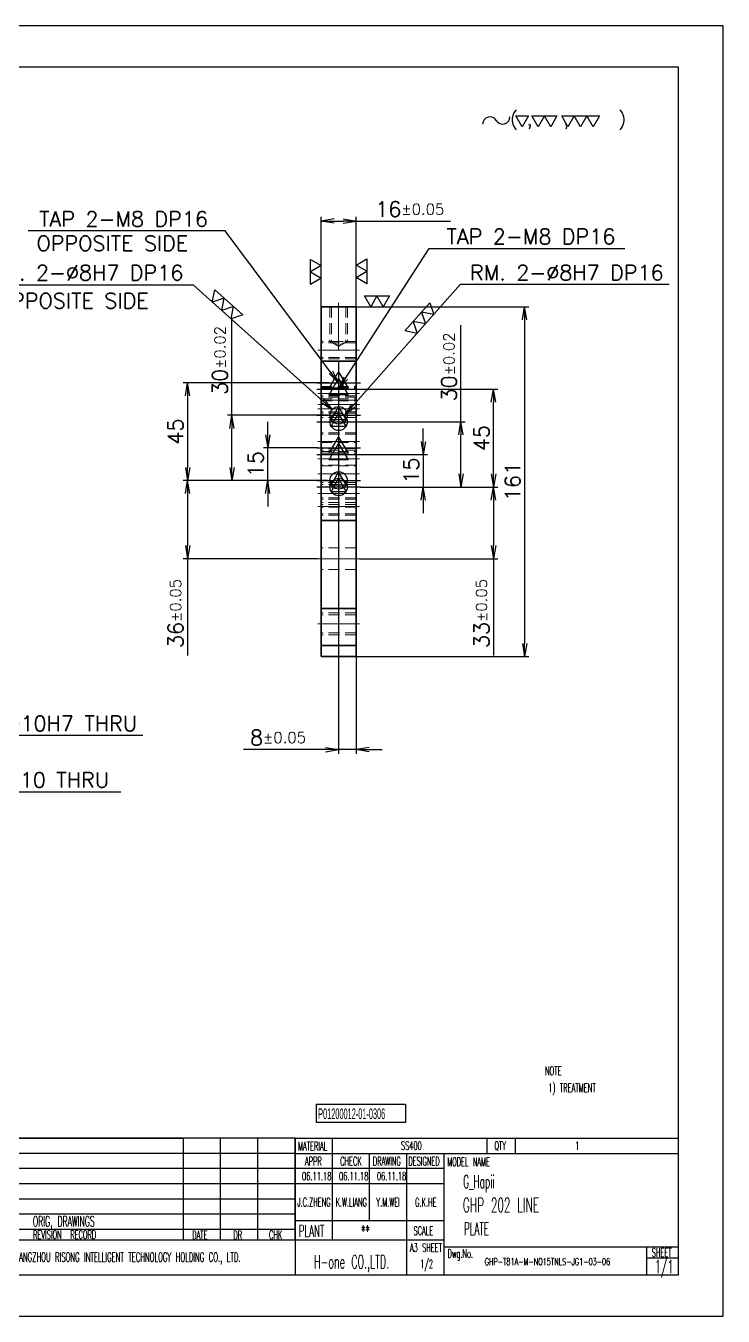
# Model space of a CAD drawing. Header units: millimetres. Extents: x 7914 to 16415, y -883 to 305.
# Drawn here: x 11861 to 12182, y -882 to -288 of the extents above; entities that cross this region are included whole.
import ezdxf
from ezdxf.enums import TextEntityAlignment as Align

# ---------------------------------------------------------------- set-up
doc = ezdxf.new("R2010")
doc.units = ezdxf.units.MM
doc.linetypes.add('CENTER-HOKUTO', pattern=[23, 20, -1, 1, -1])
doc.linetypes.add('HIDDEN-HOKUTO', pattern=[3.8, 2.5, -1.3])
doc.layers.add('AM_7', color=2, linetype='CENTER-HOKUTO', lineweight=30)
doc.layers.add('AM_HID', color=1, linetype='HIDDEN-HOKUTO', lineweight=25)
doc.layers.add('title_frame', color=7, linetype='Continuous')
doc.layers.add('word_dim', color=253, linetype='Continuous')
doc.styles.add('MX_NOTE_STANDARD', font='txt.shx', dxfattribs={"bigfont": 'bigfont.shx'})
doc.styles.get("Standard").update_dxf_attribs({"font": 'romans.shx', "bigfont": 'bigfont.shx'})
doc.dimstyles.new('RS1-2', dxfattribs={"dimscale": 2, "dimtxt": 3.5, "dimasz": 3, "dimexe": 1, "dimexo": 0, "dimgap": 1, "dimtad": 3, "dimdsep": 46, "dimtxsty": 'Standard', "dimblk1": 'OPEN', "dimblk2": 'OPEN', "dimsah": 1, "dimcen": 0, "dimclrd": 256, "dimclre": 256, "dimclrt": 3, "dimadec": 0, "dimazin": 0, "dimtfac": 1, "dimtmove": 0, "dimatfit": 3, "dimldrblk": 'OPEN', "dimfxl": 0, "dimtolj": 1, "dimtzin": 0, "dimarcsym": 0})

# ---------------------------------------------------------------- blocks, each defined once
blk = doc.blocks.new('A$C404331B6')
at = {"layer": 'title_frame'}
for p, q in [((0, -31.5), (0, 0)), ((0, 0), (53.9, 0)), ((79.62, 0), (0, 0)), ((53.9, -23.5), (53.9, 0)), ((62.48, -23.5), (62.48, 0)), ((62.48, -23.5), (62.48, 0)), ((71.05, -23.5), (71.05, 0)), ((71.05, -23.5), (71.05, 0)), ((79.62, 0), (79.62, -31.5)), ((79.62, 0), (167.83, 0)), ((88.2, -23.5), (88.2, 0)), ((123.73, 0), (123.73, -3.5)), ((130.3, 0), (130.3, -3.5)), ((1.98, -0.12), (0.1, -3.45)), ((3.86, -3.45), (1.98, -0.12)), ((53.9, -3.5), (0, -3.5)), ((79.62, -3.5), (0, -3.5)), ((0.1, -3.45), (3.86, -3.45)), ((1.98, -3.6), (0.1, -6.92)), ((3.86, -6.92), (1.98, -3.6)), ((79.62, -3.5), (167.83, -3.5)), ((96.78, -18.9), (96.78, -3.5)), ((105.35, -31.5), (105.35, -3.5)), ((113.92, -31.5), (113.92, -3.5)), ((53.9, -7), (0, -7)), ((79.62, -7), (0, -7)), ((0.1, -6.92), (3.86, -6.92)), ((1.98, -7.13), (0.1, -10.45)), ((3.86, -10.45), (1.98, -7.13)), ((113.92, -7), (79.62, -7)), ((53.9, -10.5), (0, -10.5)), ((79.62, -10.5), (0, -10.5)), ((0.1, -10.45), (3.86, -10.45)), ((1.98, -10.54), (0.1, -13.87)), ((3.86, -13.87), (1.98, -10.54)), ((113.92, -10.5), (79.62, -10.5)), ((53.9, -14), (0, -14)), ((79.62, -14), (0, -14)), ((0.1, -13.87), (3.86, -13.87)), ((1.98, -14.07), (0.1, -17.4)), ((3.86, -17.4), (1.98, -14.07)), ((53.9, -17.5), (0, -17.5)), ((79.62, -17.5), (0, -17.5)), ((0.1, -17.4), (3.86, -17.4)), ((79.62, -18.9), (113.92, -18.9)), ((53.9, -21), (0, -21)), ((79.62, -21), (0, -21)), ((79.62, -23.5), (0, -23.5)), ((113.92, -23.5), (79.62, -23.5)), ((113.92, -25), (167.83, -25)), ((160.48, -25), (160.48, -31.5)), ((160.48, -27.5), (167.83, -27.5)), ((167.83, -31.5), (0, -31.5))]:
    blk.add_line(p, q, dxfattribs=at)
at = {"layer": 'title_frame', "color": 3, "style": 'MX_NOTE_STANDARD', "width": 0.5341}
for s, height, p in [('5', 1.92, (1.59, -3.22)), ('MATERIAL', 1.973, (80.3, -2.79)), ('QTY', 1.973, (125.5, -2.7)), ('4', 1.92, (1.59, -6.7)), ('APPR', 1.973, (81.89, -6.26)), ('CHECK', 1.973, (89.99, -6.26)), ('DRAWING', 1.973, (97.51, -6.26)), ('DESIGNED', 1.973, (105.7, -6.26)), ('MODEL NAME', 1.973, (114.63, -6.41)), ('3', 1.92, (1.59, -10.23)), ('2', 1.92, (1.59, -13.64)), ('1', 1.92, (1.78, -17.17)), ('ORIG, DRAWINGS', 2.4112, (19.27, -20.34)), ('PLANT', 2.74, (80.46, -22.73)), ('SCALE', 1.973, (106.88, -22.28)), ('REVISION  RECORD', 1.9728, (19.32, -23.18)), ('DATE', 1.973, (55.94, -23.26)), ('DR', 1.973, (65.43, -23.27)), ('CHK', 1.973, (73.61, -23.23)), ('MAKER NAME :GUANGZHOU RISONG INTELLIGENT TECHNOLOGY HOLDING CO., LTD.', 2.16, (2.22, -28.43)), ('Dwg.No.', 1.973, (114.71, -27.52)), ('SHEET', 1.973, (161.71, -27.29))]:
    blk.add_text(s, height=height, dxfattribs=at).set_placement(p)
blk = doc.blocks.new('shiage0')
at = {"layer": 'word_dim', "color": 3, "linetype": 'Continuous'}
for centre, start, end in [((1.69, 0), 30, 180), ((4.61, 1.69), 210, 0)]:
    blk.add_arc(centre, 1.69, start, end, dxfattribs=at)
blk = doc.blocks.new('10')
at = {"layer": 'title_frame', "color": 3, "linetype": 'Continuous'}
for points in [[(9.63, 2.65), (8.18, 5.15), (11.07, 5.15)], [(13.31, 2.65), (11.86, 5.15), (17.64, 5.15), (16.2, 2.65), (14.75, 5.15)], [(20.17, 2.65), (18.73, 5.15), (27.4, 5.15), (25.95, 2.65), (24.51, 5.15), (23.06, 2.65), (21.62, 5.15)]]:
    blk.add_lwpolyline(points, close=True, dxfattribs=at)
blk.add_blockref('shiage0', (0.52, 3.24), dxfattribs=at)
blk.add_text('( ,   ,     )', height=3, dxfattribs=at).set_placement((6.84, 2.97))
blk = doc.blocks.new('_Open')
at = {"color": 0, "lineweight": -2}
for p, q in [((-1, 0.167), (0, 0)), ((-1, -0.167), (0, 0)), ((0, 0), (-1, 0))]:
    blk.add_line(p, q, dxfattribs=at)
blk = doc.blocks.new('*D94')
at = {"layer": 'DEFPOINTS', "color": 0, "linetype": 'Continuous', "ltscale": 2}
for p in [(12013.22, -417.41), (12013.22, -578.41), (12090.83, -578.41)]:
    blk.add_point(p, dxfattribs=at)
at = {"layer": 'word_dim', "linetype": 'Continuous', "lineweight": -2, "ltscale": 2}
for p, q in [((12013.22, -417.41), (12092.83, -417.41)), ((12090.83, -423.41), (12090.83, -572.41)), ((12013.22, -578.41), (12092.83, -578.41))]:
    blk.add_line(p, q, dxfattribs=at)
at = {"layer": 'word_dim', "linetype": 'Continuous', "lineweight": -2, "ltscale": 2, "xscale": 6, "yscale": 6, "zscale": 6}
for p, rotation in [((12090.83, -417.41), 90), ((12090.83, -578.41), 270)]:
    blk.add_blockref('_Open', p, dxfattribs=dict(at, rotation=rotation))
at = {"layer": 'word_dim', "color": 3, "linetype": 'Continuous', "ltscale": 2, "insert": (12085.33, -497.91), "char_height": 7, "attachment_point": 5, "rotation": 90}
blk.add_mtext('\\A1;161', dxfattribs=at)
blk = doc.blocks.new('*D107')
at = {"layer": 'DEFPOINTS', "color": 0, "linetype": 'Continuous', "ltscale": 2}
for p in [(12013.22, -378.01), (11997.22, -417.41), (12013.22, -417.41)]:
    blk.add_point(p, dxfattribs=at)
at = {"layer": 'word_dim', "linetype": 'Continuous', "lineweight": -2, "ltscale": 2}
for p, q in [((11997.22, -417.41), (11997.22, -376.01)), ((12003.22, -378.01), (12007.22, -378.01)), ((12013.22, -417.41), (12013.22, -376.01)), ((12013.22, -378.01), (12056.72, -378.01))]:
    blk.add_line(p, q, dxfattribs=at)
at = {"layer": 'word_dim', "linetype": 'Continuous', "lineweight": -2, "ltscale": 2, "xscale": 6, "yscale": 6, "zscale": 6, "rotation": 180}
blk.add_blockref('_Open', (11997.22, -378.01), dxfattribs=at)
at = {"layer": 'word_dim', "linetype": 'Continuous', "lineweight": -2, "ltscale": 2, "xscale": 6, "yscale": 6, "zscale": 6}
blk.add_blockref('_Open', (12013.22, -378.01), dxfattribs=at)
at = {"layer": 'word_dim', "color": 3, "linetype": 'Continuous', "ltscale": 2, "insert": (12037.97, -372.51), "char_height": 7, "attachment_point": 5}
blk.add_mtext('\\A1;16{\\H0.715x;%%p0.05}', dxfattribs=at)
blk = doc.blocks.new('*D114')
at = {"layer": 'DEFPOINTS', "color": 0, "linetype": 'Continuous', "ltscale": 2}
for p in [(11688.44, -530.61), (11696.72, -536.21)]:
    blk.add_point(p, dxfattribs=at)
at = {"layer": 'word_dim', "linetype": 'Continuous', "lineweight": -2, "ltscale": 2}
for p, q in [((11813.04, -614.78), (11701.7, -539.57)), ((11915.11, -614.78), (11813.04, -614.78))]:
    blk.add_line(p, q, dxfattribs=at)
at = {"layer": 'word_dim', "linetype": 'Continuous', "lineweight": -2, "ltscale": 2, "xscale": 6, "yscale": 6, "zscale": 6, "rotation": 145.9618223564301}
blk.add_blockref('_Open', (11696.72, -536.21), dxfattribs=at)
at = {"layer": 'word_dim', "color": 3, "linetype": 'Continuous', "ltscale": 2, "insert": (11865.07, -609.28), "char_height": 7, "attachment_point": 5}
blk.add_mtext('\\A1;RM. 2-∅10H7 THRU', dxfattribs=at)
blk = doc.blocks.new('MARK_8PIN')
at = {"color": 3, "linetype": 'Continuous'}
blk.add_lwpolyline([(0, 4), (-3.46, -2), (3.46, -2)], close=True, dxfattribs=at)
blk.add_circle((0, 0), 4, dxfattribs=at)
blk = doc.blocks.new('MARK_CENTER')
at = {"color": 2, "linetype": 'CENTER-HOKUTO'}
for p, q in [((0, 10), (0, -10)), ((-10, 0), (10, 0))]:
    blk.add_line(p, q, dxfattribs=at)
blk = doc.blocks.new('MARK_M8BOLT')
at = {"color": 3, "linetype": 'Continuous'}
for p, q in [((-2.17, -1.25), (0, 2.5)), ((0, 2.5), (2.17, -1.25)), ((2.17, -1.25), (-2.17, -1.25))]:
    blk.add_line(p, q, dxfattribs=at)
blk = doc.blocks.new('*D136')
at = {"layer": 'DEFPOINTS', "color": 0, "linetype": 'Continuous', "ltscale": 2}
for p in [(12015.22, -500.41), (12076.5, -500.41), (12014.82, -533.41)]:
    blk.add_point(p, dxfattribs=at)
at = {"layer": 'word_dim', "linetype": 'Continuous', "lineweight": -2, "ltscale": 2}
for p, q in [((12015.22, -500.41), (12078.5, -500.41)), ((12076.5, -506.41), (12076.5, -527.41)), ((12014.82, -533.41), (12078.5, -533.41)), ((12076.5, -533.41), (12076.5, -577.91))]:
    blk.add_line(p, q, dxfattribs=at)
at = {"layer": 'word_dim', "linetype": 'Continuous', "lineweight": -2, "ltscale": 2, "xscale": 6, "yscale": 6, "zscale": 6}
for p, rotation in [((12076.5, -500.41), 90), ((12076.5, -533.41), 270)]:
    blk.add_blockref('_Open', p, dxfattribs=dict(at, rotation=rotation))
at = {"layer": 'word_dim', "color": 3, "linetype": 'Continuous', "ltscale": 2, "insert": (12071, -558.66), "char_height": 7, "attachment_point": 5, "rotation": 90}
blk.add_mtext('\\A1;33{\\H0.715x;%%p0.05}', dxfattribs=at)
blk = doc.blocks.new('*D137')
at = {"layer": 'DEFPOINTS', "color": 0, "linetype": 'Continuous', "ltscale": 2}
for p in [(12015.22, -470.41), (12061.52, -470.41), (12015.22, -500.41)]:
    blk.add_point(p, dxfattribs=at)
at = {"layer": 'word_dim', "linetype": 'Continuous', "lineweight": -2, "ltscale": 2}
for p, q in [((12061.52, -470.41), (12061.52, -425.91)), ((12015.22, -470.41), (12063.52, -470.41)), ((12061.52, -494.41), (12061.52, -476.41)), ((12015.22, -500.41), (12063.52, -500.41))]:
    blk.add_line(p, q, dxfattribs=at)
at = {"layer": 'word_dim', "linetype": 'Continuous', "lineweight": -2, "ltscale": 2, "xscale": 6, "yscale": 6, "zscale": 6}
for p, rotation in [((12061.52, -470.41), 90), ((12061.52, -500.41), 270)]:
    blk.add_blockref('_Open', p, dxfattribs=dict(at, rotation=rotation))
at = {"layer": 'word_dim', "color": 3, "linetype": 'Continuous', "ltscale": 2, "insert": (12056.02, -445.16), "char_height": 7, "attachment_point": 5, "rotation": 90}
blk.add_mtext('\\A1;30{\\H0.715x;%%p0.02}', dxfattribs=at)
blk = doc.blocks.new('*D138')
at = {"layer": 'DEFPOINTS', "color": 0, "linetype": 'Continuous', "ltscale": 2}
for p in [(12015.22, -455.41), (12076.5, -455.41), (12015.22, -500.41)]:
    blk.add_point(p, dxfattribs=at)
at = {"layer": 'word_dim', "linetype": 'Continuous', "lineweight": -2, "ltscale": 2}
for p, q in [((12015.22, -455.41), (12078.5, -455.41)), ((12076.5, -494.41), (12076.5, -461.41)), ((12015.22, -500.41), (12078.5, -500.41))]:
    blk.add_line(p, q, dxfattribs=at)
at = {"layer": 'word_dim', "linetype": 'Continuous', "lineweight": -2, "ltscale": 2, "xscale": 6, "yscale": 6, "zscale": 6}
for p, rotation in [((12076.5, -455.41), 90), ((12076.5, -500.41), 270)]:
    blk.add_blockref('_Open', p, dxfattribs=dict(at, rotation=rotation))
at = {"layer": 'word_dim', "color": 3, "linetype": 'Continuous', "ltscale": 2, "insert": (12071, -477.91), "char_height": 7, "attachment_point": 5, "rotation": 90}
blk.add_mtext('\\A1;45', dxfattribs=at)
blk = doc.blocks.new('*D139')
at = {"layer": 'DEFPOINTS', "color": 0, "linetype": 'Continuous', "ltscale": 2}
for p in [(12015.22, -485.41), (12015.22, -500.41), (12044.17, -500.41)]:
    blk.add_point(p, dxfattribs=at)
at = {"layer": 'word_dim', "linetype": 'Continuous', "lineweight": -2, "ltscale": 2}
for p, q in [((12044.17, -479.41), (12044.17, -473.41)), ((12015.22, -485.41), (12046.17, -485.41)), ((12044.17, -485.41), (12044.17, -500.41)), ((12015.22, -500.41), (12046.17, -500.41)), ((12044.17, -506.41), (12044.17, -512.41))]:
    blk.add_line(p, q, dxfattribs=at)
at = {"layer": 'word_dim', "linetype": 'Continuous', "lineweight": -2, "ltscale": 2, "xscale": 6, "yscale": 6, "zscale": 6}
for p, rotation in [((12044.17, -485.41), 270), ((12044.17, -500.41), 90)]:
    blk.add_blockref('_Open', p, dxfattribs=dict(at, rotation=rotation))
at = {"layer": 'word_dim', "color": 3, "linetype": 'Continuous', "ltscale": 2, "insert": (12038.67, -492.91), "char_height": 7, "attachment_point": 5, "rotation": 90}
blk.add_mtext('\\A1;15', dxfattribs=at)
blk = doc.blocks.new('*D140')
at = {"layer": 'DEFPOINTS', "color": 0, "linetype": 'Continuous', "ltscale": 2}
for p in [(12005.22, -510.41), (12013.22, -578.41), (12005.22, -621.26)]:
    blk.add_point(p, dxfattribs=at)
at = {"layer": 'word_dim', "linetype": 'Continuous', "lineweight": -2, "ltscale": 2}
for p, q in [((12005.22, -510.41), (12005.22, -623.26)), ((12013.22, -578.41), (12013.22, -623.26)), ((11999.22, -621.26), (11961.39, -621.26)), ((12013.22, -621.26), (12005.22, -621.26)), ((12019.22, -621.26), (12025.22, -621.26))]:
    blk.add_line(p, q, dxfattribs=at)
at = {"layer": 'word_dim', "linetype": 'Continuous', "lineweight": -2, "ltscale": 2, "xscale": 6, "yscale": 6, "zscale": 6}
blk.add_blockref('_Open', (12005.22, -621.26), dxfattribs=at)
at = {"layer": 'word_dim', "linetype": 'Continuous', "lineweight": -2, "ltscale": 2, "xscale": 6, "yscale": 6, "zscale": 6, "rotation": 180}
blk.add_blockref('_Open', (12013.22, -621.26), dxfattribs=at)
at = {"layer": 'word_dim', "color": 3, "linetype": 'Continuous', "ltscale": 2, "insert": (11977.3, -615.76), "char_height": 7, "attachment_point": 5}
blk.add_mtext('\\A1;8{\\H0.715x;%%p0.05}', dxfattribs=at)
blk = doc.blocks.new('*D141')
at = {"layer": 'DEFPOINTS', "color": 0, "linetype": 'Continuous', "ltscale": 2}
for p in [(12007.87, -467.42), (12002.57, -473.4)]:
    blk.add_point(p, dxfattribs=at)
at = {"layer": 'word_dim', "linetype": 'Continuous', "lineweight": -2, "ltscale": 2}
for p, q in [((12061.22, -407.25), (12011.85, -462.93)), ((12157.29, -407.25), (12061.22, -407.25))]:
    blk.add_line(p, q, dxfattribs=at)
at = {"layer": 'word_dim', "linetype": 'Continuous', "lineweight": -2, "ltscale": 2, "xscale": 6, "yscale": 6, "zscale": 6, "rotation": 228.4389954795545}
blk.add_blockref('_Open', (12007.87, -467.42), dxfattribs=at)
at = {"layer": 'word_dim', "color": 3, "linetype": 'Continuous', "ltscale": 2, "insert": (12110.25, -401.75), "char_height": 7, "attachment_point": 5}
blk.add_mtext('\\A1;RM. 2-∅8H7 DP16', dxfattribs=at)
blk = doc.blocks.new('shiage3')
at = {"layer": 'word_dim', "color": 3, "linetype": 'Continuous'}
for p, q in [((-1.44, 2.5), (7.22, 2.5)), ((0, 0), (-1.44, 2.5)), ((1.44, 2.5), (0, 0)), ((2.89, 0), (1.44, 2.5)), ((4.33, 2.5), (2.89, 0)), ((5.77, 0), (4.33, 2.5)), ((7.22, 2.5), (5.77, 0))]:
    blk.add_line(p, q, dxfattribs=at)
blk = doc.blocks.new('*D142')
at = {"layer": 'DEFPOINTS', "color": 0, "linetype": 'Continuous', "ltscale": 2}
for p in [(11935.66, -497.41), (12000.02, -497.41), (11995.62, -533.41)]:
    blk.add_point(p, dxfattribs=at)
at = {"layer": 'word_dim', "linetype": 'Continuous', "lineweight": -2, "ltscale": 2}
for p, q in [((12000.02, -497.41), (11933.66, -497.41)), ((11935.66, -503.41), (11935.66, -527.41)), ((11995.62, -533.41), (11933.66, -533.41)), ((11935.66, -533.41), (11935.66, -577.91))]:
    blk.add_line(p, q, dxfattribs=at)
at = {"layer": 'word_dim', "linetype": 'Continuous', "lineweight": -2, "ltscale": 2, "xscale": 6, "yscale": 6, "zscale": 6}
for p, rotation in [((11935.66, -497.41), 90), ((11935.66, -533.41), 270)]:
    blk.add_blockref('_Open', p, dxfattribs=dict(at, rotation=rotation))
at = {"layer": 'word_dim', "color": 3, "linetype": 'Continuous', "ltscale": 2, "insert": (11930.16, -558.66), "char_height": 7, "attachment_point": 5, "rotation": 90}
blk.add_mtext('\\A1;36{\\H0.715x;%%p0.05}', dxfattribs=at)
blk = doc.blocks.new('*D143')
at = {"layer": 'DEFPOINTS', "color": 0, "linetype": 'Continuous', "ltscale": 2}
for p in [(11972.56, -482.41), (11995.62, -482.41), (12000.02, -497.41)]:
    blk.add_point(p, dxfattribs=at)
at = {"layer": 'word_dim', "linetype": 'Continuous', "lineweight": -2, "ltscale": 2}
for p, q in [((11972.56, -476.41), (11972.56, -470.41)), ((11995.62, -482.41), (11970.56, -482.41)), ((11972.56, -497.41), (11972.56, -482.41)), ((12000.02, -497.41), (11970.56, -497.41)), ((11972.56, -503.41), (11972.56, -509.41))]:
    blk.add_line(p, q, dxfattribs=at)
at = {"layer": 'word_dim', "linetype": 'Continuous', "lineweight": -2, "ltscale": 2, "xscale": 6, "yscale": 6, "zscale": 6}
for p, rotation in [((11972.56, -482.41), 270), ((11972.56, -497.41), 90)]:
    blk.add_blockref('_Open', p, dxfattribs=dict(at, rotation=rotation))
at = {"layer": 'word_dim', "color": 3, "linetype": 'Continuous', "ltscale": 2, "insert": (11967.06, -489.91), "char_height": 7, "attachment_point": 5, "rotation": 90}
blk.add_mtext('\\A1;15', dxfattribs=at)
blk = doc.blocks.new('*D144')
at = {"layer": 'DEFPOINTS', "color": 0, "linetype": 'Continuous', "ltscale": 2}
for p in [(11956.07, -467.41), (12000.02, -467.41), (12000.02, -497.41)]:
    blk.add_point(p, dxfattribs=at)
at = {"layer": 'word_dim', "linetype": 'Continuous', "lineweight": -2, "ltscale": 2}
for p, q in [((11956.07, -467.41), (11956.07, -422.91)), ((12000.02, -467.41), (11954.07, -467.41)), ((11956.07, -491.41), (11956.07, -473.41)), ((12000.02, -497.41), (11954.07, -497.41))]:
    blk.add_line(p, q, dxfattribs=at)
at = {"layer": 'word_dim', "linetype": 'Continuous', "lineweight": -2, "ltscale": 2, "xscale": 6, "yscale": 6, "zscale": 6}
for p, rotation in [((11956.07, -467.41), 90), ((11956.07, -497.41), 270)]:
    blk.add_blockref('_Open', p, dxfattribs=dict(at, rotation=rotation))
at = {"layer": 'word_dim', "color": 3, "linetype": 'Continuous', "ltscale": 2, "insert": (11950.57, -442.16), "char_height": 7, "attachment_point": 5, "rotation": 90}
blk.add_mtext('\\A1;30{\\H0.715x;%%p0.02}', dxfattribs=at)
blk = doc.blocks.new('*D145')
at = {"layer": 'DEFPOINTS', "color": 0, "linetype": 'Continuous', "ltscale": 2}
for p in [(12000.9, -452.41), (11935.66, -497.41), (12000.02, -497.41)]:
    blk.add_point(p, dxfattribs=at)
at = {"layer": 'word_dim', "linetype": 'Continuous', "lineweight": -2, "ltscale": 2}
for p, q in [((12000.9, -452.41), (11933.66, -452.41)), ((11935.66, -458.41), (11935.66, -491.41)), ((12000.02, -497.41), (11933.66, -497.41))]:
    blk.add_line(p, q, dxfattribs=at)
at = {"layer": 'word_dim', "linetype": 'Continuous', "lineweight": -2, "ltscale": 2, "xscale": 6, "yscale": 6, "zscale": 6}
for p, rotation in [((11935.66, -452.41), 90), ((11935.66, -497.41), 270)]:
    blk.add_blockref('_Open', p, dxfattribs=dict(at, rotation=rotation))
at = {"layer": 'word_dim', "color": 3, "linetype": 'Continuous', "ltscale": 2, "insert": (11930.16, -474.91), "char_height": 7, "attachment_point": 5, "rotation": 90}
blk.add_mtext('\\A1;45', dxfattribs=at)
blk = doc.blocks.new('*D146')
at = {"layer": 'DEFPOINTS', "color": 0, "linetype": 'Continuous', "ltscale": 2}
for p in [(12002.24, -464.74), (12008.2, -470.08)]:
    blk.add_point(p, dxfattribs=at)
at = {"layer": 'word_dim', "linetype": 'Continuous', "lineweight": -2, "ltscale": 2}
for p, q in [((11842.12, -407.3), (11938.19, -407.3)), ((11938.19, -407.3), (11997.77, -460.73))]:
    blk.add_line(p, q, dxfattribs=at)
at = {"layer": 'word_dim', "linetype": 'Continuous', "lineweight": -2, "ltscale": 2, "xscale": 6, "yscale": 6, "zscale": 6, "rotation": 318.113716403534}
blk.add_blockref('_Open', (12002.24, -464.74), dxfattribs=at)
at = {"layer": 'word_dim', "color": 3, "linetype": 'Continuous', "ltscale": 2, "insert": (11889.16, -401.8), "char_height": 7, "attachment_point": 5}
blk.add_mtext('\\A1;RM. 2-∅8H7 DP16', dxfattribs=at)

msp = doc.modelspace()

# ---------------------------------------------------------------- linework, layer by layer
at = {"color": 7, "lineweight": 35}
for p, q in [((11997.219, -417.409), (11997.219, -442.409)), ((12013.219, -417.409), (12013.219, -442.409)), ((11997.219, -442.409), (11997.219, -515.885)), ((12013.219, -442.409), (12013.219, -515.885)), ((11997.219, -515.885), (11997.219, -556.409)), ((12013.219, -515.885), (12013.219, -556.409))]:
    msp.add_line(p, q, dxfattribs=at)
at = {"color": 7, "lineweight": 35, "ltscale": 0.4}
for p, q in [((11997.219, -417.409), (12013.219, -417.409)), ((12013.219, -442.409), (11997.219, -442.409)), ((11997.219, -515.885), (12013.219, -515.885)), ((12013.219, -556.409), (11997.219, -556.409)), ((12013.219, -573.409), (11997.219, -573.409)), ((12013.219, -578.409), (11997.219, -578.409))]:
    msp.add_line(p, q, dxfattribs=at)
at = {"color": 7, "lineweight": 35, "ltscale": 0.425}
for p, q in [((11997.219, -573.409), (11997.219, -556.409)), ((12013.219, -556.409), (12013.219, -573.409))]:
    msp.add_line(p, q, dxfattribs=at)
at = {"color": 7, "lineweight": 35, "ltscale": 0.125}
for p, q in [((11997.219, -578.409), (11997.219, -573.409)), ((12013.219, -578.409), (12013.219, -573.409))]:
    msp.add_line(p, q, dxfattribs=at)
at = {"layer": 'AM_7', "color": 2, "lineweight": 13, "ltscale": 2}
for p, q in [((12005.219, -437.549), (12005.219, -415.578)), ((12014.819, -437.409), (11995.618, -437.409)), ((12005.219, -448.088), (12005.219, -456.73)), ((12005.219, -451.088), (12005.219, -459.73)), ((12009.539, -452.409), (12000.898, -452.409)), ((12009.539, -455.409), (12000.898, -455.409)), ((12014.819, -462.409), (11995.618, -462.409)), ((11995.619, -457.409), (12014.819, -457.409)), ((12005.219, -462.209), (12005.219, -472.609)), ((12014.819, -464.409), (11995.618, -464.409)), ((12010.419, -467.409), (12000.019, -467.409)), ((12005.219, -465.209), (12005.219, -475.609)), ((12010.419, -470.409), (12000.019, -470.409)), ((12014.819, -479.409), (11995.618, -479.409)), ((12005.219, -478.088), (12005.219, -486.73)), ((12005.219, -481.088), (12005.219, -489.73)), ((11995.619, -482.409), (12014.819, -482.409)), ((12009.539, -482.409), (12000.898, -482.409)), ((12009.539, -485.409), (12000.898, -485.409)), ((11995.619, -487.409), (12014.819, -487.409)), ((12005.219, -492.209), (12005.219, -502.609)), ((12014.819, -494.409), (11995.618, -494.409)), ((12010.419, -497.409), (12000.019, -497.409)), ((12005.219, -495.209), (12005.219, -505.609)), ((12014.819, -503.409), (11995.618, -503.409)), ((12010.419, -500.409), (12000.019, -500.409)), ((12014.819, -509.409), (11995.618, -509.409)), ((12014.819, -533.409), (11995.618, -533.409)), ((12014.819, -563.409), (11995.618, -563.409))]:
    msp.add_line(p, q, dxfattribs=at)
at = {"layer": 'AM_HID', "color": 1, "lineweight": 13, "ltscale": 2}
for p, q in [((12001.219, -417.409), (12001.219, -433.409)), ((12001.219, -417.409), (12001.219, -433.409)), ((12001.219, -417.409), (12001.219, -433.409)), ((12001.895, -417.409), (12001.895, -433.409)), ((12008.542, -417.409), (12008.542, -433.409)), ((12009.219, -417.409), (12009.219, -433.409)), ((12009.219, -417.409), (12009.219, -433.409)), ((12009.219, -417.409), (12009.219, -433.409)), ((12013.219, -433.409), (11997.219, -433.409)), ((12001.219, -433.409), (12008.729, -433.409)), ((12001.219, -433.409), (12008.729, -433.409)), ((12005.219, -435.718), (12001.219, -433.409)), ((12005.219, -435.718), (12001.219, -433.409)), ((12001.708, -433.409), (12009.219, -433.409)), ((12001.708, -433.409), (12009.219, -433.409)), ((12001.895, -433.409), (12008.135, -433.409)), ((12005.219, -435.328), (12001.895, -433.409)), ((12002.302, -433.409), (12008.542, -433.409)), ((12005.219, -435.718), (12009.219, -433.409)), ((12005.219, -435.328), (12008.542, -433.409)), ((12005.219, -435.718), (12009.219, -433.409)), ((12013.219, -434.085), (11997.219, -434.085)), ((12013.219, -440.732), (11997.219, -440.732)), ((12013.219, -441.409), (11997.219, -441.409)), ((11997.219, -454.085), (12013.219, -454.085)), ((11997.219, -454.409), (12013.219, -454.409)), ((11997.219, -454.95), (12013.219, -454.95)), ((11997.219, -454.95), (12013.219, -454.95)), ((12013.219, -458.409), (11997.219, -458.409)), ((12013.219, -459.085), (11997.219, -459.085)), ((11997.219, -459.867), (12013.219, -459.867)), ((11997.219, -459.867), (12013.219, -459.867)), ((12013.219, -460.409), (11997.219, -460.409)), ((11997.219, -460.409), (12013.219, -460.409)), ((11997.219, -460.732), (12013.219, -460.732)), ((12013.219, -465.732), (11997.219, -465.732)), ((12013.219, -466.409), (11997.219, -466.409)), ((12013.219, -468.409), (11997.219, -468.409)), ((12013.219, -475.409), (11997.219, -475.409)), ((12013.219, -476.085), (11997.219, -476.085)), ((11997.219, -479.409), (12013.219, -479.409)), ((11997.219, -479.95), (12013.219, -479.95)), ((11997.219, -479.95), (12013.219, -479.95)), ((12013.219, -482.732), (11997.219, -482.732)), ((12013.219, -483.409), (11997.219, -483.409)), ((11997.219, -484.085), (12013.219, -484.085)), ((11997.219, -484.867), (12013.219, -484.867)), ((11997.219, -484.867), (12013.219, -484.867)), ((11997.219, -485.409), (12013.219, -485.409)), ((12013.219, -490.409), (11997.219, -490.409)), ((11997.219, -490.732), (12013.219, -490.732)), ((12013.219, -498.409), (11997.219, -498.409)), ((12013.219, -498.409), (11997.219, -498.409)), ((12013.219, -498.409), (11997.219, -498.409)), ((12013.219, -499.221), (11997.219, -499.221)), ((12013.219, -499.221), (11997.219, -499.221)), ((12013.219, -505.409), (11997.219, -505.409)), ((12013.219, -506.085), (11997.219, -506.085)), ((12013.219, -507.597), (11997.219, -507.597)), ((12013.219, -507.597), (11997.219, -507.597)), ((12013.219, -508.409), (11997.219, -508.409)), ((12013.219, -508.409), (11997.219, -508.409)), ((12013.219, -509.677), (11997.219, -509.677)), ((12013.219, -512.732), (11997.219, -512.732)), ((12013.219, -513.409), (11997.219, -513.409)), ((12013.219, -528.409), (11997.219, -528.409)), ((12013.219, -528.409), (11997.219, -528.409)), ((12013.219, -538.409), (11997.219, -538.409)), ((12013.219, -538.409), (11997.219, -538.409)), ((12013.219, -556.409), (11997.219, -556.409)), ((12013.219, -558.409), (11997.219, -558.409)), ((12013.219, -558.409), (11997.219, -558.409)), ((12013.219, -559.221), (11997.219, -559.221)), ((12013.219, -559.221), (11997.219, -559.221)), ((12013.219, -567.597), (11997.219, -567.597)), ((12013.219, -567.597), (11997.219, -567.597)), ((12013.219, -568.409), (11997.219, -568.409)), ((12013.219, -568.409), (11997.219, -568.409)), ((11997.219, -573.409), (12013.219, -573.409))]:
    msp.add_line(p, q, dxfattribs=at)
at = {"layer": 'title_frame'}
for p, q in [((11994.97, -784.563), (12036.026, -784.563)), ((11994.97, -792.964), (11994.97, -784.563)), ((12036.026, -784.563), (12036.026, -792.964)), ((12036.026, -792.964), (11994.97, -792.964)), ((11985.176, -800.185), (11985.176, -807.185)), ((11985.176, -847.185), (11985.176, -800.185)), ((11985.176, -800.185), (11985.176, -863.185)), ((12161.576, -863.185), (12053.776, -863.185)), ((12161.576, -863.185), (12053.776, -863.185))]:
    msp.add_line(p, q, dxfattribs=at)
at = {"layer": 'title_frame', "color": 4}
msp.add_lwpolyline([(12182.226, -288.11), (11342.226, -288.11), (11342.226, -882.11), (12182.226, -882.11)], close=True, dxfattribs=at)
at = {"layer": 'title_frame'}
msp.add_lwpolyline([(11362.876, -307.035), (12161.576, -307.035), (12161.576, -863.185), (11362.876, -863.185)], close=True, dxfattribs=at)
at = {"layer": 'word_dim', "color": 3, "linetype": 'Continuous', "ltscale": 2}
for points in [[(11997.219, -404.282), (11992.213, -407.172), (11992.213, -395.612), (11997.219, -398.502), (11992.213, -401.392)], [(12013.219, -398.23), (12018.224, -395.34), (12018.224, -406.9), (12013.219, -404.01), (12018.224, -401.12)], [(11947.067, -415.257), (11948.257, -409.601), (11961.167, -421.179), (11955.673, -422.976), (11956.864, -417.32), (11951.37, -419.117), (11952.56, -413.46)], [(12019.964, -417.409), (12017.074, -412.403), (12028.634, -412.403), (12025.744, -417.409), (12022.854, -412.403)]]:
    msp.add_lwpolyline(points, close=True, dxfattribs=at)

# ---------------------------------------------------------------- block references
at = {"layer": 'word_dim', "linetype": 'Continuous', "ltscale": 2, "xscale": 2, "yscale": 2, "zscale": 2}
msp.add_blockref('10', (12070.44, -339.867), dxfattribs=at)
at = {"layer": 'word_dim', "color": 3, "linetype": 'Continuous', "ltscale": 2, "xscale": 2, "yscale": 2, "zscale": 2, "rotation": 48.43899547955287}
msp.add_blockref('shiage3', (12041.318, -429.694), dxfattribs=at)
at = {"layer": 'word_dim', "color": 2, "linetype": 'CENTER-HOKUTO', "ltscale": 2}
for p in [(12005.219, -452.409), (12005.219, -455.409), (12005.219, -482.409), (12005.219, -485.409)]:
    msp.add_blockref('MARK_CENTER', p, dxfattribs=at)
at = {"layer": 'word_dim', "color": 3, "linetype": 'Continuous', "ltscale": 2, "xscale": 2, "yscale": 2, "zscale": 2}
for p in [(12005.219, -452.409), (12005.219, -455.409), (12005.219, -482.409)]:
    msp.add_blockref('MARK_M8BOLT', p, dxfattribs=at)
at = {"layer": 'word_dim', "color": 3, "linetype": 'CENTER-HOKUTO', "ltscale": 2}
for p in [(12005.219, -467.409), (12005.219, -470.409), (12005.219, -497.409), (12005.219, -500.409)]:
    msp.add_blockref('MARK_CENTER', p, dxfattribs=at)
at = {"layer": 'word_dim', "color": 3, "linetype": 'Continuous', "ltscale": 2}
for p in [(12005.219, -467.409), (12005.219, -470.409), (12005.219, -497.409), (12005.219, -500.409)]:
    msp.add_blockref('MARK_8PIN', p, dxfattribs=at)
at = {"layer": 'word_dim', "color": 3, "linetype": 'CENTER-HOKUTO', "ltscale": 2, "xscale": 2, "yscale": 2, "zscale": 2}
msp.add_blockref('MARK_M8BOLT', (12005.219, -485.409), dxfattribs=at)
at = {"layer": 'word_dim', "ltscale": 2, "xscale": 2, "yscale": 2, "zscale": 2}
msp.add_blockref('A$C404331B6', (11825.926, -800.185), dxfattribs=at)

# ---------------------------------------------------------------- texts
at = {"linetype": 'Continuous', "insert": (12062.531, -821.144), "char_height": 6, "width": 101.8, "attachment_point": 4}
msp.add_mtext('{\\W0.5;\\C3;G_Hapii }', dxfattribs=at)
at = {"color": 3, "linetype": 'Continuous', "insert": (12072.441, -855.46), "char_height": 3.2, "width": 74.26275, "attachment_point": 1}
msp.add_mtext('{\\W0.65;GHP-T81A-M-NO15TNLS-JG1-03-06}', dxfattribs=at)
at = {"layer": 'title_frame', "color": 3, "style": 'MX_NOTE_STANDARD'}
for s, height, width, p in [('NOTE', 4, 0.5341, (12100.184, -771.186)), ('1) TREATMENT', 4, 0.5341, (12101.74, -778.979)), ('SS400', 3.9456, 0.5341, (12033.923, -805.588)), ('1', 3.946, 0.5341, (12114.178, -805.588)), ('06.11.18', 3.8, 0.5341, (11988.35, -819.537)), ('06.11.18', 3.8, 0.5341, (12005.373, -819.537)), ('06.11.18', 3.8, 0.5341, (12022.809, -819.537)), ('GHP 202 LINE', 6.6, 0.5341, (12062.454, -834.283)), ('**', 5.48, 0.5341, (12015.562, -845.646)), ('PLATE', 5.88, 0.5, (12062.95, -844.811)), ('A3 SHEET', 3.9456, 0.5341, (12038.036, -852.538)), ('H-one CO.,LTD.', 6, 0.5341, (11993.888, -860.086)), ('1/2', 3.9456, 0.5341, (12042.739, -860.047)), ('1/1', 6, 0.5341, (12150.79, -862.233))]:
    msp.add_text(s, height=height, dxfattribs=dict(at, width=width)).set_placement(p)
at = {"layer": 'title_frame', "color": 3, "style": 'MX_NOTE_STANDARD', "width": 0.5341}
for s, p in [('J.C.ZHENG', (11993.84, -832.772)), ('K.W.LIANG', (12011.03, -832.815)), ('Y.M.WEI', (12027.989, -832.808)), ('G.K.HE', (12045.33, -832.815))]:
    msp.add_text(s, height=3.9456, dxfattribs=at).set_placement(p, align=Align.BOTTOM_CENTER)
at = {"layer": 'title_frame', "color": 3, "insert": (11995.797, -786.476), "char_height": 4.9, "width": 8.2214, "attachment_point": 1, "style": 'MX_NOTE_STANDARD'}
msp.add_mtext('{\\f3 of 9 Barcode|b0|i0|c0|p82;\\W0.5;P01200012-01-0306}', dxfattribs=at)
at = {"layer": 'word_dim', "color": 3, "linetype": 'Continuous', "ltscale": 2, "char_height": 7}
for s, insert, attachment_point in [('TAP 2-M8 DP16', (11945.05, -380.561), 9), ('TAP 2-M8 DP16', (12054.873, -388.608), 7), ('TAP 4-M10 THRU', (11816.162, -638.789), 7)]:
    msp.add_mtext(s, dxfattribs=dict(at, insert=insert, attachment_point=attachment_point))
at = {"layer": 'word_dim', "linetype": 'Continuous', "ltscale": 2, "char_height": 7, "width": 141.39058, "attachment_point": 1}
for insert in [(11866.094, -384.742), (11847.871, -411.165)]:
    msp.add_mtext('\\pt84;{\\C3;OPPOSITE SIDE}', dxfattribs=dict(at, insert=insert))

# ---------------------------------------------------------------- dimensions: what is measured, and where the dimension line sits
at = {"layer": 'word_dim', "linetype": 'Continuous', "ltscale": 2}
for base, p1, p2, picture, middle in [((12013.219, -378.009), (11997.219, -417.409), (12013.219, -417.409), '*D107', (12037.968, -372.509)), ((12005.219, -621.263), (12013.219, -578.409), (12005.219, -510.409), '*D140', (11977.303, -615.763))]:
    dim = msp.add_linear_dim(base=base, p1=p1, p2=p2, text='<>{\\H0.715x;%%p0.05}', dimstyle='RS1-2', dxfattribs=at)
    dim.commit()
    dim.dimension.update_dxf_attribs({"geometry": picture, "text_midpoint": middle})
for p1, p2, text, picture, middle in [((12008.197, -470.08), (12002.241, -464.738), 'RM. 2-<>H7 DP16', '*D146', (11889.157, -407.297)), ((12002.565, -473.402), (12007.872, -467.416), 'RM. 2-<>H7 DP16', '*D141', (12110.254, -407.246)), ((11688.438, -530.61), (11696.725, -536.208), 'RM. 2-<>H7 THRU', '*D114', (11865.074, -614.777))]:
    dim = msp.add_diameter_dim_2p(p1=p1, p2=p2, text=text, dimstyle='RS1-2', override={"dimtoh": 1, "dimtofl": 0}, dxfattribs=at)
    dim.commit()
    dim.dimension.update_dxf_attribs({"geometry": picture, "text_midpoint": middle, "dimtype": 163})
dim = msp.add_linear_dim(base=(12090.831, -578.409), p1=(12013.219, -417.409), p2=(12013.219, -578.409), angle=90, dimstyle='RS1-2', dxfattribs=at)
dim.commit()
dim.dimension.update_dxf_attribs({"geometry": '*D94', "text_midpoint": (12090.831, -497.909), "dimtype": 160})
for base, p1, p2, text, picture, middle in [((11956.073, -467.409), (12000.019, -497.409), (12000.019, -467.409), '<>{\\H0.715x;%%p0.02}', '*D144', (11956.073, -442.16)), ((11935.664, -497.409), (11995.618, -533.409), (12000.019, -497.409), '<>{\\H0.715x;%%p0.05}', '*D142', (11935.664, -558.658)), ((12076.503, -500.409), (12014.819, -533.409), (12015.219, -500.409), '<>{\\H0.715x;%%p0.05}', '*D136', (12076.503, -558.658))]:
    dim = msp.add_linear_dim(base=base, p1=p1, p2=p2, angle=90, text=text, dimstyle='RS1-2', dxfattribs=at)
    dim.commit()
    dim.dimension.update_dxf_attribs({"geometry": picture, "text_midpoint": middle, "dimtype": 160})
dim = msp.add_linear_dim(base=(12061.522, -470.409), p1=(12015.219, -500.409), p2=(12015.219, -470.409), angle=90, text='<>{\\H0.715x;%%p0.02}', dimstyle='RS1-2', dxfattribs=at)
dim.commit()
dim.dimension.update_dxf_attribs({"geometry": '*D137', "text_midpoint": (12056.022, -445.16)})
for base, p1, p2, picture, middle in [((11935.664, -497.409), (12000.898, -452.409), (12000.019, -497.409), '*D145', (11930.164, -474.909)), ((12076.503, -455.409), (12015.219, -500.409), (12015.219, -455.409), '*D138', (12071.003, -477.909)), ((11972.564, -482.409), (12000.019, -497.409), (11995.619, -482.409), '*D143', (11967.064, -489.909)), ((12044.169, -500.409), (12015.219, -485.409), (12015.219, -500.409), '*D139', (12038.669, -492.909))]:
    dim = msp.add_linear_dim(base=base, p1=p1, p2=p2, angle=90, dimstyle='RS1-2', dxfattribs=at)
    dim.commit()
    dim.dimension.update_dxf_attribs({"geometry": picture, "text_midpoint": middle})

# ---------------------------------------------------------------- leaders
at = {"layer": 'word_dim', "linetype": 'Continuous', "ltscale": 2, "annotation_type": 0, "has_hookline": 1}
for points, hookline_direction, text_width in [([(12005.219, -452.409), (11953.05, -382.561), (11947.05, -382.561)], 1, 82.733), ([(12005.219, -455.409), (12046.873, -390.608), (12052.873, -390.608)], 0, 82.067), ([(11692.581, -563.409), (11808.162, -640.789), (11814.162, -640.789)], 0, 88.733)]:
    msp.add_leader(points, dimstyle='RS1-2', dxfattribs=dict(at, hookline_direction=hookline_direction, text_width=text_width))

doc.saveas('drawing.dxf')
